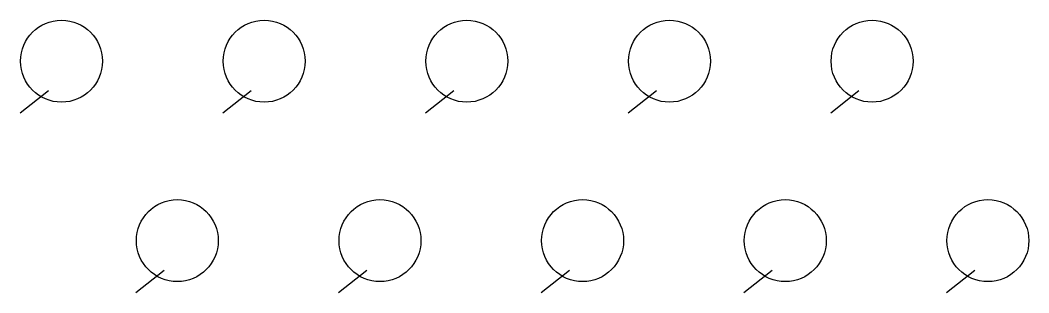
# Model space of a CAD drawing. Header units: metres. Extents: x 262.2 to 284.9, y 140.9 to 147.1.
import ezdxf

# ---------------------------------------------------------------- set-up
doc = ezdxf.new("R2010")
doc.units = ezdxf.units.M
doc.header["$MEASUREMENT"] = 0
doc.layers.get('0').update_dxf_attribs({"linetype": 'CONTINUOUS'})

msp = doc.modelspace()

# ---------------------------------------------------------------- linework, layer by layer
at = {"color": 71}
for points in [[(262.794, 145.489), (262.157, 144.984)], [(267.367, 145.489), (266.73, 144.984)], [(271.939, 145.489), (271.302, 144.984)], [(276.512, 145.489), (275.875, 144.984)], [(281.084, 145.489), (280.447, 144.984)], [(265.407, 141.444), (264.77, 140.939)], [(269.98, 141.444), (269.343, 140.939)], [(274.552, 141.444), (273.915, 140.939)], [(279.125, 141.444), (278.488, 140.939)], [(283.697, 141.444), (283.06, 140.939)]]:
    msp.add_lwpolyline(points, dxfattribs=at)
for centre in [(263.09, 146.159), (267.663, 146.159), (272.235, 146.159), (276.808, 146.159), (281.38, 146.159), (265.703, 142.114), (270.276, 142.114), (274.848, 142.114), (279.421, 142.114), (283.993, 142.114)]:
    msp.add_circle(centre, 0.924, dxfattribs=at)

doc.saveas('drawing.dxf')
